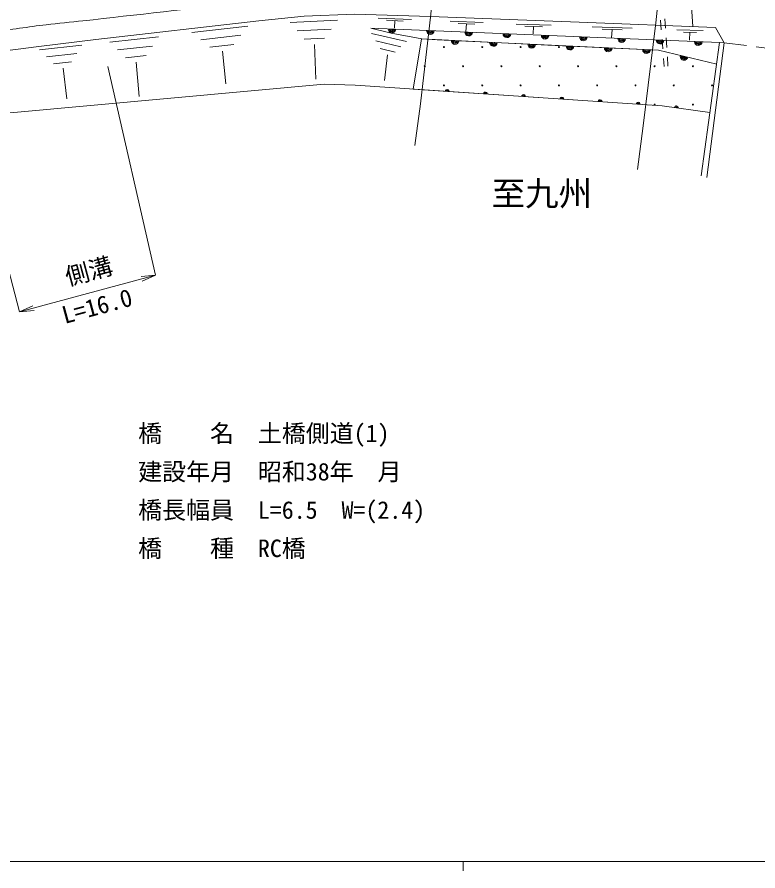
# Model space of a CAD drawing. Units: millimetres, scale not verified. Extents: x -463853 to 680000, y 20000 to 876118.
# Drawn here: x 221428 to 298785, y 204000 to 293136 of the extents above; entities that cross this region are included whole.
import ezdxf
from ezdxf.enums import TextEntityAlignment as Align

# ---------------------------------------------------------------- set-up
doc = ezdxf.new("R2010")
doc.units = ezdxf.units.MM
doc.header["$LTSCALE"] = 1000
for name, color, linetype, lineweight in [('M-BGD', 7, 'Continuous', 13), ('M-STR-HTXT', 7, 'Continuous', 13), ('M-TTL-BAND', 7, 'Continuous', 13)]:
    doc.layers.add(name, color=color, linetype=linetype, lineweight=lineweight)
doc.layers.add('M-BGD-HTXT', color=7, linetype='Continuous')
doc.styles.add('ＭＳ ゴシック', font='')
doc.styles.get('ＭＳ ゴシック').set_extended_font_data('MS Gothic')

msp = doc.modelspace()

# ---------------------------------------------------------------- linework, layer by layer
at = {"layer": 'M-BGD'}
for p, q in [((249934, 292582), (254901, 292821)), ((259118, 293020), (262623, 292871)), ((259987, 292797), (261740, 292723)), ((260863, 292760), (260835, 292018)), ((266637, 292708), (270103, 292571)), ((267490, 292469), (269223, 292401)), ((268357, 292435), (268302, 291616)), ((273546, 292412), (277203, 292276)), ((288622, 292798), (288698, 291801)), ((289066, 292963), (289132, 291965)), ((239685, 291514), (245535, 292183)), ((250674, 291711), (254222, 291881)), ((258353, 291986), (294788, 290470)), ((274447, 292187), (276276, 292119)), ((275361, 292153), (275307, 291389)), ((281479, 292103), (285668, 291994)), ((282510, 291862), (284605, 291807)), ((283558, 291835), (283494, 290979)), ((290323, 291791), (293070, 291718)), ((290998, 291567), (292371, 291530)), ((291684, 291548), (291636, 290724)), ((231127, 290513), (236206, 291070)), ((240615, 290755), (244794, 291233)), ((251415, 290839), (253543, 290941)), ((258452, 291437), (262098, 290577)), ((258903, 290639), (261507, 290025)), ((263657, 290859), (262797, 285611)), ((263683, 290854), (276848, 290209)), ((288775, 290804), (288851, 289807)), ((289197, 290967), (289262, 289969)), ((223759, 289722), (228200, 290200)), ((231929, 289700), (235557, 290098)), ((241546, 289996), (244053, 290283)), ((252499, 290286), (252622, 286663)), ((259354, 289841), (260916, 289472)), ((276848, 290209), (288403, 289670)), ((294788, 290470), (292859, 276577)), ((295269, 290450), (293450, 276372)), ((295269, 290450), (294788, 290470)), ((295269, 290450), (297606, 290156)), ((298598, 290031), (300934, 289737)), ((224490, 288985), (227663, 289327)), ((232732, 288888), (234908, 289126)), ((242862, 289570), (243241, 286152)), ((260089, 289206), (259809, 286504)), ((288403, 289670), (294477, 288233)), ((288927, 288810), (288992, 287972)), ((289327, 288972), (289391, 287998)), ((225222, 288249), (227126, 288453)), ((233871, 288412), (234178, 284844)), ((226239, 287814), (226628, 284594)), ((262797, 285611), (272758, 284944)), ((272758, 284944), (288797, 283871)), ((288797, 283871), (293777, 283192))]:
    msp.add_line(p, q, dxfattribs=at)
for points in [[(267870, 335648), (267643, 330485), (267484, 328370), (266637, 316277), (265562, 303893), (264641, 293454), (263566, 284090), (262952, 279715)], [(291852, 334343), (291159, 324450), (290596, 315955), (289777, 308024), (288140, 292519), (286809, 281773), (286195, 277219)], [(292002, 292140), (291675, 296887), (277379, 309214), (276948, 309397)], [(215000, 288942), (223685, 290076), (229655, 290792), (246678, 292737), (251419, 293248), (256673, 293453), (264613, 293211), (280109, 292600), (294369, 292054), (295269, 290450)], [(294788, 290470), (258353, 291986), (260479, 291440), (263683, 290854), (265293, 290748), (288403, 289670), (294477, 288233)], [(213923, 288819), (213964, 285332), (214076, 284928), (214348, 284271), (214904, 283684), (215683, 283149), (216269, 282957), (218422, 282997), (221080, 283159), (253495, 286120), (256718, 286018), (288797, 283871), (293777, 283192)]]:
    msp.add_lwpolyline(points, dxfattribs=at)
for centre in [(266000, 290001), (270001, 290001), (274001, 290000), (278000, 290000), (264001, 288001), (264001, 288001), (268000, 288001), (268000, 288001), (272001, 288000), (272001, 288000), (276000, 288000), (276000, 288000), (280001, 288001), (280001, 288001), (284001, 288001), (284001, 288001), (288000, 288001), (288000, 288001), (292001, 288000), (292001, 288000), (266001, 286000), (270000, 286000), (274000, 286000), (278000, 286001), (282001, 286001), (286000, 286001), (290000, 286000), (294001, 286000), (288000, 284000), (288000, 284000), (292001, 284001), (292001, 284001)]:
    msp.add_circle(centre, 50, dxfattribs=at)
for centre, radius, start, end in [((260584, 291893), 400, 177.61706, 357.61706), ((260584, 291893), 300, 177.61706, 357.61706), ((260584, 291893), 200, 177.61706, 357.61706), ((260584, 291893), 100, 177.61706, 357.61706), ((264581, 291727), 400, 177.61706, 357.61706), ((264581, 291727), 300, 177.61706, 357.61706), ((264581, 291727), 200, 177.61706, 357.61706), ((264581, 291727), 100, 177.61706, 357.61706), ((268578, 291561), 400, 177.61706, 357.61706), ((268578, 291561), 300, 177.61706, 357.61706), ((268578, 291561), 200, 177.61706, 357.61706), ((268578, 291561), 100, 177.61706, 357.61706), ((267174, 290683), 400, 177.19368, 357.19368), ((267174, 290683), 300, 177.19368, 357.19368), ((267174, 290683), 200, 177.19368, 357.19368), ((267174, 290683), 100, 177.19368, 357.19368), ((272574, 291394), 400, 177.61706, 357.61706), ((272574, 291394), 300, 177.61706, 357.61706), ((272574, 291394), 200, 177.61706, 357.61706), ((272574, 291394), 100, 177.61706, 357.61706), ((276571, 291228), 400, 177.61706, 357.61706), ((276571, 291228), 300, 177.61706, 357.61706), ((276571, 291228), 200, 177.61706, 357.61706), ((276571, 291228), 100, 177.61706, 357.61706), ((280567, 291062), 400, 177.61706, 357.61706), ((280567, 291062), 300, 177.61706, 357.61706), ((280567, 291062), 200, 177.61706, 357.61706), ((280567, 291062), 100, 177.61706, 357.61706), ((284564, 290895), 400, 177.61706, 357.61706), ((284564, 290895), 300, 177.61706, 357.61706), ((284564, 290895), 200, 177.61706, 357.61706), ((284564, 290895), 100, 177.61706, 357.61706), ((288560, 290729), 400, 177.61706, 357.61706), ((288560, 290729), 300, 177.61706, 357.61706), ((288560, 290729), 200, 177.61706, 357.61706), ((288560, 290729), 100, 177.61706, 357.61706), ((271169, 290487), 400, 177.19368, 357.19368), ((271169, 290487), 300, 177.19368, 357.19368), ((271169, 290487), 200, 177.19368, 357.19368), ((271169, 290487), 100, 177.19368, 357.19368), ((275165, 290291), 400, 177.19368, 357.19368), ((275165, 290291), 300, 177.19368, 357.19368), ((275165, 290291), 200, 177.19368, 357.19368), ((275165, 290291), 100, 177.19368, 357.19368), ((279160, 290101), 400, 177.32839, 357.32839), ((279160, 290101), 300, 177.32839, 357.32839), ((279160, 290101), 200, 177.32839, 357.32839), ((279160, 290101), 100, 177.32839, 357.32839), ((283156, 289914), 400, 177.32839, 357.32839), ((283156, 289914), 300, 177.32839, 357.32839), ((283156, 289914), 200, 177.32839, 357.32839), ((283156, 289914), 100, 177.32839, 357.32839), ((287151, 289728), 400, 177.32839, 357.32839), ((287151, 289728), 300, 177.32839, 357.32839), ((287151, 289728), 200, 177.32839, 357.32839), ((287151, 289728), 100, 177.32839, 357.32839), ((292557, 290563), 400, 177.61706, 357.61706), ((292557, 290563), 300, 177.61706, 357.61706), ((292557, 290563), 200, 177.61706, 357.61706), ((292557, 290563), 100, 177.61706, 357.61706), ((291076, 289037), 400, 166.69711, 346.69711), ((291076, 289037), 300, 166.69711, 346.69711), ((291076, 289037), 200, 166.69711, 346.69711), ((291076, 289037), 100, 166.69711, 346.69711), ((266331, 285375), 200, 356.17042, 176.17042), ((266331, 285375), 100, 356.17042, 176.17042), ((270322, 285107), 200, 356.17042, 176.17042), ((270322, 285107), 100, 356.17042, 176.17042), ((274313, 284840), 200, 356.17042, 176.17042), ((274313, 284840), 100, 356.17042, 176.17042), ((278304, 284573), 200, 356.17042, 176.17042), ((278304, 284573), 100, 356.17042, 176.17042), ((282296, 284306), 200, 356.17042, 176.17042), ((282296, 284306), 100, 356.17042, 176.17042), ((286287, 284039), 200, 356.17042, 176.17042), ((286287, 284039), 100, 356.17042, 176.17042), ((290267, 283670), 200, 352.23549, 172.23549), ((290267, 283670), 100, 352.23549, 172.23549)]:
    msp.add_arc(centre, radius, start, end, dxfattribs=at)
for points, knots in [([(192501, 294639), (193470, 294507), (194438, 294373), (195407, 294244), (197179, 294009), (198953, 293788), (200725, 293551), (202227, 293349), (203720, 293064), (205230, 292931), (206509, 292818), (207798, 292710), (209081, 292779), (209907, 292824), (210726, 292979), (211537, 293143), (212407, 293320), (213278, 293514), (214114, 293810), (215056, 294144), (215944, 294618), (216842, 295055), (217535, 295392), (218238, 295714), (218894, 296116), (219536, 296509), (220123, 296984), (220729, 297430), (222136, 298466), (223527, 299524), (224910, 300593), (226056, 301481), (227145, 302444), (228321, 303292), (229105, 303858), (229896, 304424), (230747, 304884), (231513, 305299), (232343, 305584), (233142, 305930), (233506, 306088), (233859, 306272), (234234, 306400), (234529, 306501), (234836, 306563), (235140, 306633), (235474, 306710), (235812, 306771), (236148, 306840)], [0, 0, 0, 0, 1, 1, 1, 2, 2, 2, 3, 3, 3, 4, 4, 4, 5, 5, 5, 6, 6, 6, 7, 7, 7, 8, 8, 8, 9, 9, 9, 10, 10, 10, 11, 11, 11, 12, 12, 12, 13, 13, 13, 14, 14, 14, 15, 15, 15, 16, 16, 16, 16]), ([(215063, 291171), (216344, 291323), (217628, 291439), (218908, 291596), (220761, 291822), (222604, 292116), (224457, 292339), (225739, 292493), (227025, 292607), (228308, 292748), (233924, 293363), (239533, 294030), (245148, 294649), (247365, 294893), (249580, 295156), (251801, 295365), (253493, 295525), (255185, 295712), (256883, 295775), (258509, 295834), (260136, 295782), (261762, 295741), (262809, 295714), (263854, 295647), (264900, 295604), (271027, 295353), (277155, 295108), (283283, 294899), (286132, 294802), (288981, 294729), (291829, 294644)], [0, 0, 0, 0, 1, 1, 1, 2, 2, 2, 3, 3, 3, 4, 4, 4, 5, 5, 5, 6, 6, 6, 7, 7, 7, 8, 8, 8, 9, 9, 9, 10, 10, 10, 10])]:
    msp.add_open_spline(points, degree=3, knots=knots, dxfattribs=at)
at = {"layer": 'M-STR-HTXT'}
for p, q in [((235889, 266187), (234376, 266038)), ((235889, 266187), (234506, 265556)), ((221698, 262366), (223081, 262998)), ((221698, 262366), (223211, 262515))]:
    msp.add_line(p, q, dxfattribs=at)
msp.add_lwpolyline([(216461, 282348), (221698, 262366), (235889, 266187), (230917, 287969)], dxfattribs=at)
at = {"layer": 'M-TTL-BAND'}
for p, q in [((40000, 205000), (579000, 205000)), ((268000, 205000), (268000, 204000))]:
    msp.add_line(p, q, dxfattribs=at)

# ---------------------------------------------------------------- texts
at = {"layer": 'M-BGD-HTXT', "style": 'ＭＳ ゴシック'}
msp.add_text('至九州', height=2566, dxfattribs=at).set_placement((276227, 274720), align=Align.MIDDLE_CENTER)
at = {"layer": 'M-STR-HTXT', "style": 'ＭＳ ゴシック'}
msp.add_text('側溝', height=1833, rotation=15.158, dxfattribs=at).set_placement((229299, 265198), align=Align.BOTTOM_CENTER)
msp.add_text('L=16.0', height=1833, rotation=15.158, dxfattribs=at).set_placement((229538, 263845), align=Align.TOP_CENTER)
for s, p in [('橋\u3000\u3000名\u3000土橋側道(1)', (234072, 248213)), ('建設年月\u3000昭和38年\u3000月', (234072, 244213)), ('橋長幅員\u3000L=6.5\u3000W=(2.4)', (234072, 240213)), ('橋\u3000\u3000種\u3000RC橋', (234072, 236213))]:
    msp.add_text(s, height=1833, dxfattribs=at).set_placement(p, align=Align.BOTTOM_LEFT)

doc.saveas('drawing.dxf')
